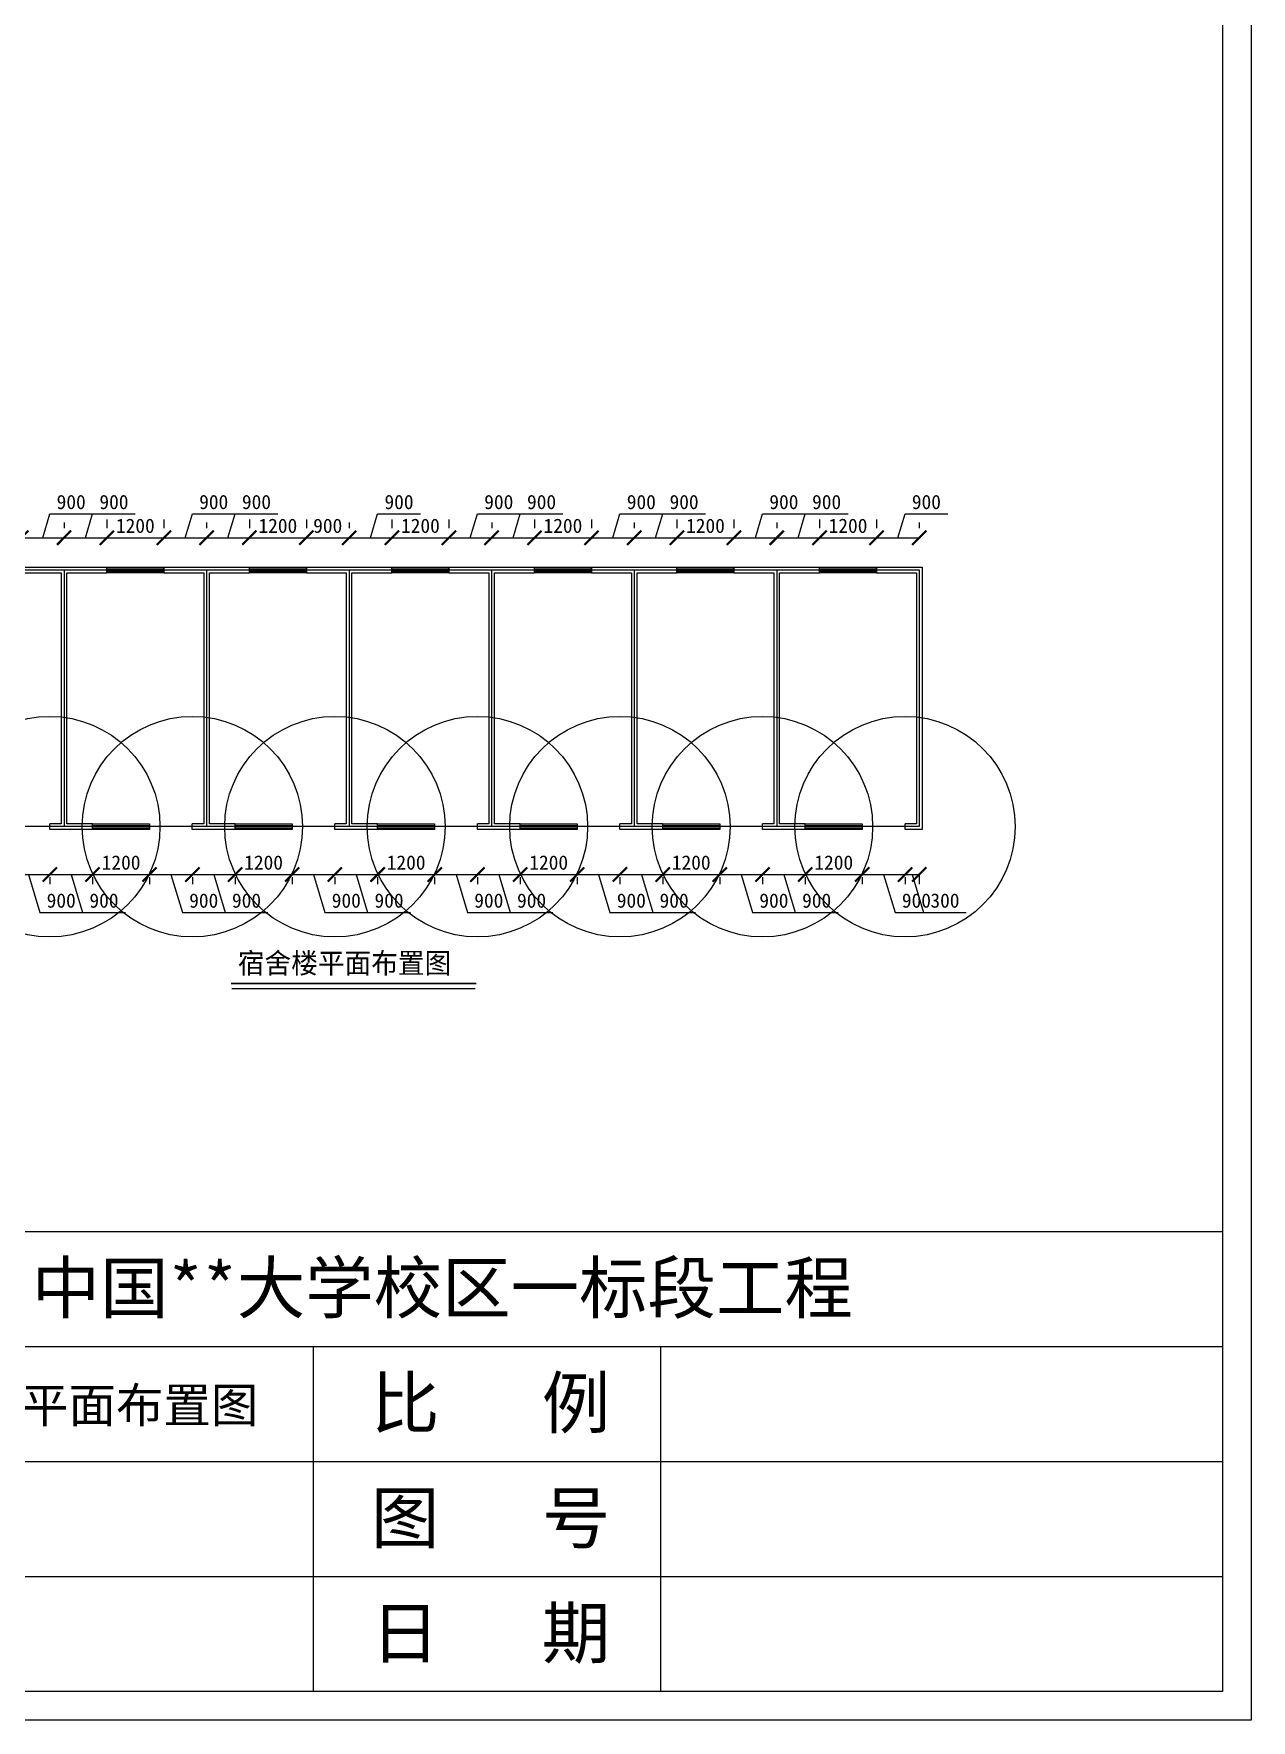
# Model space of a CAD drawing. Extents: x -583905 to 1065231, y 80891 to 497838.
# Drawn here: x -537680 to -512053, y 249977 to 285453 of the extents above; entities that cross this region are included whole.
import ezdxf

# ---------------------------------------------------------------- set-up
doc = ezdxf.new("R2010")
doc.units = 0
doc.layers.get('0').update_dxf_attribs({"linetype": 'CONTINUOUS'})
doc.layers.get('DEFPOINTS').update_dxf_attribs({"linetype": 'CONTINUOUS'})
for name, color, linetype in [('LUNKUO', 6, 'CONTINUOUS'), ('围墙', 7, 'CONTINUOUS'), ('墙线', 7, 'CONTINUOUS'), ('外框线', 7, 'CONTINUOUS'), ('标注', 7, 'CONTINUOUS'), ('标注临', 7, 'CONTINUOUS'), ('水', 3, 'CONTINUOUS')]:
    doc.layers.add(name, color=color, linetype=linetype)
doc.styles.add('文字', font='SimSun.ttf')
doc.dimstyles.new('ISO-25', dxfattribs={"dimtxt": 1000, "dimasz": 300, "dimexe": 200, "dimexo": 2000, "dimgap": 500, "dimtad": 1, "dimdec": 0, "dimtxsty": 'STANDARD', "dimblk": 'ARCHTICK', "dimcen": 2.5, "dimazin": 3, "dimtfac": 1, "dimtdec": 0, "dimtmove": 0, "dimatfit": 3})

# ---------------------------------------------------------------- blocks, each defined once
blk = doc.blocks.new('_ARCHTICK')
at = {"color": 0, "linetype": 'BYBLOCK', "const_width": 0.15}
blk.add_lwpolyline([(-0.5, -0.5), (0.5, 0.5)], dxfattribs=at)
blk = doc.blocks.new('*D64')
at = {"layer": 'DEFPOINTS', "color": 0}
for p in [(-525341, 268714), (-524441, 268714), (-524441, 267767)]:
    blk.add_point(p, dxfattribs=at)
at = {"layer": '标注临', "color": 0}
for p, q in [((-525341, 267767), (-524441, 267767)), ((-525341, 267714), (-525341, 267567)), ((-524891, 267767), (-524651, 266967)), ((-524441, 267714), (-524441, 267567)), ((-524651, 266967), (-523751, 266967))]:
    blk.add_line(p, q, dxfattribs=at)
at = {"layer": '标注临', "color": 0, "xscale": 300, "yscale": 300, "zscale": 300, "rotation": 180}
blk.add_blockref('_ARCHTICK', (-525341, 267767), dxfattribs=at)
at = {"layer": '标注临', "color": 0, "xscale": 300, "yscale": 300, "zscale": 300}
blk.add_blockref('_ARCHTICK', (-524441, 267767), dxfattribs=at)
at = {"layer": '标注临', "color": 0, "insert": (-524201, 267217), "char_height": 300, "attachment_point": 5}
blk.add_mtext('900', dxfattribs=at)
blk = doc.blocks.new('*D65')
at = {"layer": 'DEFPOINTS', "color": 0}
for p in [(-524141, 274851), (-525041, 274174), (-524141, 274234)]:
    blk.add_point(p, dxfattribs=at)
at = {"layer": '标注临', "color": 0}
for p, q in [((-524591, 274851), (-524441, 275351)), ((-524441, 275351), (-523541, 275351)), ((-525041, 275174), (-525041, 275051)), ((-524141, 275234), (-524141, 275051)), ((-525041, 274851), (-524141, 274851))]:
    blk.add_line(p, q, dxfattribs=at)
at = {"layer": '标注临', "color": 0, "xscale": 300, "yscale": 300, "zscale": 300, "rotation": 180}
blk.add_blockref('_ARCHTICK', (-525041, 274851), dxfattribs=at)
at = {"layer": '标注临', "color": 0, "xscale": 300, "yscale": 300, "zscale": 300}
blk.add_blockref('_ARCHTICK', (-524141, 274851), dxfattribs=at)
at = {"layer": '标注临', "color": 0, "insert": (-523991, 275601), "char_height": 300, "attachment_point": 5}
blk.add_mtext('900', dxfattribs=at)
blk = doc.blocks.new('*D66')
at = {"layer": 'DEFPOINTS', "color": 0}
for p in [(-528341, 268714), (-527441, 268714), (-527441, 267767)]:
    blk.add_point(p, dxfattribs=at)
at = {"layer": '标注临', "color": 0}
for p, q in [((-528341, 267767), (-527441, 267767)), ((-528341, 267714), (-528341, 267567)), ((-527891, 267767), (-527651, 266967)), ((-527441, 267714), (-527441, 267567)), ((-527651, 266967), (-526751, 266967))]:
    blk.add_line(p, q, dxfattribs=at)
at = {"layer": '标注临', "color": 0, "xscale": 300, "yscale": 300, "zscale": 300, "rotation": 180}
blk.add_blockref('_ARCHTICK', (-528341, 267767), dxfattribs=at)
at = {"layer": '标注临', "color": 0, "xscale": 300, "yscale": 300, "zscale": 300}
blk.add_blockref('_ARCHTICK', (-527441, 267767), dxfattribs=at)
at = {"layer": '标注临', "color": 0, "insert": (-527201, 267217), "char_height": 300, "attachment_point": 5}
blk.add_mtext('900', dxfattribs=at)
blk = doc.blocks.new('*D67')
at = {"layer": 'DEFPOINTS', "color": 0}
for p in [(-527441, 268714), (-526241, 268714), (-526241, 267767)]:
    blk.add_point(p, dxfattribs=at)
at = {"layer": '标注临', "color": 0}
for p, q in [((-527441, 267767), (-526241, 267767)), ((-527441, 267714), (-527441, 267567)), ((-526241, 267714), (-526241, 267567))]:
    blk.add_line(p, q, dxfattribs=at)
at = {"layer": '标注临', "color": 0, "xscale": 300, "yscale": 300, "zscale": 300, "rotation": 180}
blk.add_blockref('_ARCHTICK', (-527441, 267767), dxfattribs=at)
at = {"layer": '标注临', "color": 0, "xscale": 300, "yscale": 300, "zscale": 300}
blk.add_blockref('_ARCHTICK', (-526241, 267767), dxfattribs=at)
at = {"layer": '标注临', "color": 0, "insert": (-526841, 268017), "char_height": 300, "attachment_point": 5}
blk.add_mtext('1200', dxfattribs=at)
blk = doc.blocks.new('*D68')
at = {"layer": 'DEFPOINTS', "color": 0}
for p in [(-526241, 268714), (-525341, 268714), (-525341, 267767)]:
    blk.add_point(p, dxfattribs=at)
at = {"layer": '标注临', "color": 0}
for p, q in [((-526241, 267767), (-525341, 267767)), ((-526241, 267714), (-526241, 267567)), ((-525791, 267767), (-525551, 266967)), ((-525341, 267714), (-525341, 267567)), ((-525551, 266967), (-524651, 266967))]:
    blk.add_line(p, q, dxfattribs=at)
at = {"layer": '标注临', "color": 0, "xscale": 300, "yscale": 300, "zscale": 300, "rotation": 180}
blk.add_blockref('_ARCHTICK', (-526241, 267767), dxfattribs=at)
at = {"layer": '标注临', "color": 0, "xscale": 300, "yscale": 300, "zscale": 300}
blk.add_blockref('_ARCHTICK', (-525341, 267767), dxfattribs=at)
at = {"layer": '标注临', "color": 0, "insert": (-525101, 267217), "char_height": 300, "attachment_point": 5}
blk.add_mtext('900', dxfattribs=at)
blk = doc.blocks.new('*D69')
at = {"layer": 'DEFPOINTS', "color": 0}
for p in [(-534341, 268714), (-533441, 268714), (-533441, 267767)]:
    blk.add_point(p, dxfattribs=at)
at = {"layer": '标注临', "color": 0}
for p, q in [((-534341, 267767), (-533441, 267767)), ((-534341, 267714), (-534341, 267567)), ((-533891, 267767), (-533651, 266967)), ((-533441, 267714), (-533441, 267567)), ((-533651, 266967), (-532751, 266967))]:
    blk.add_line(p, q, dxfattribs=at)
at = {"layer": '标注临', "color": 0, "xscale": 300, "yscale": 300, "zscale": 300, "rotation": 180}
blk.add_blockref('_ARCHTICK', (-534341, 267767), dxfattribs=at)
at = {"layer": '标注临', "color": 0, "xscale": 300, "yscale": 300, "zscale": 300}
blk.add_blockref('_ARCHTICK', (-533441, 267767), dxfattribs=at)
at = {"layer": '标注临', "color": 0, "insert": (-533201, 267217), "char_height": 300, "attachment_point": 5}
blk.add_mtext('900', dxfattribs=at)
blk = doc.blocks.new('*D70')
at = {"layer": 'DEFPOINTS', "color": 0}
for p in [(-529241, 268714), (-528341, 268714), (-528341, 267767)]:
    blk.add_point(p, dxfattribs=at)
at = {"layer": '标注临', "color": 0}
for p, q in [((-529241, 267767), (-528341, 267767)), ((-529241, 267714), (-529241, 267567)), ((-528791, 267767), (-528551, 266967)), ((-528341, 267714), (-528341, 267567)), ((-528551, 266967), (-527651, 266967))]:
    blk.add_line(p, q, dxfattribs=at)
at = {"layer": '标注临', "color": 0, "xscale": 300, "yscale": 300, "zscale": 300, "rotation": 180}
blk.add_blockref('_ARCHTICK', (-529241, 267767), dxfattribs=at)
at = {"layer": '标注临', "color": 0, "xscale": 300, "yscale": 300, "zscale": 300}
blk.add_blockref('_ARCHTICK', (-528341, 267767), dxfattribs=at)
at = {"layer": '标注临', "color": 0, "insert": (-528101, 267217), "char_height": 300, "attachment_point": 5}
blk.add_mtext('900', dxfattribs=at)
blk = doc.blocks.new('*D71')
at = {"layer": 'DEFPOINTS', "color": 0}
for p in [(-533441, 268714), (-532241, 268714), (-532241, 267767)]:
    blk.add_point(p, dxfattribs=at)
at = {"layer": '标注临', "color": 0}
for p, q in [((-533441, 267767), (-532241, 267767)), ((-533441, 267714), (-533441, 267567)), ((-532241, 267714), (-532241, 267567))]:
    blk.add_line(p, q, dxfattribs=at)
at = {"layer": '标注临', "color": 0, "xscale": 300, "yscale": 300, "zscale": 300, "rotation": 180}
blk.add_blockref('_ARCHTICK', (-533441, 267767), dxfattribs=at)
at = {"layer": '标注临', "color": 0, "xscale": 300, "yscale": 300, "zscale": 300}
blk.add_blockref('_ARCHTICK', (-532241, 267767), dxfattribs=at)
at = {"layer": '标注临', "color": 0, "insert": (-532841, 268017), "char_height": 300, "attachment_point": 5}
blk.add_mtext('1200', dxfattribs=at)
blk = doc.blocks.new('*D72')
at = {"layer": 'DEFPOINTS', "color": 0}
for p in [(-532241, 268714), (-531341, 268714), (-531341, 267767)]:
    blk.add_point(p, dxfattribs=at)
at = {"layer": '标注临', "color": 0}
for p, q in [((-532241, 267767), (-531341, 267767)), ((-532241, 267714), (-532241, 267567)), ((-531791, 267767), (-531551, 266967)), ((-531341, 267714), (-531341, 267567)), ((-531551, 266967), (-530651, 266967))]:
    blk.add_line(p, q, dxfattribs=at)
at = {"layer": '标注临', "color": 0, "xscale": 300, "yscale": 300, "zscale": 300, "rotation": 180}
blk.add_blockref('_ARCHTICK', (-532241, 267767), dxfattribs=at)
at = {"layer": '标注临', "color": 0, "xscale": 300, "yscale": 300, "zscale": 300}
blk.add_blockref('_ARCHTICK', (-531341, 267767), dxfattribs=at)
at = {"layer": '标注临', "color": 0, "insert": (-531101, 267217), "char_height": 300, "attachment_point": 5}
blk.add_mtext('900', dxfattribs=at)
blk = doc.blocks.new('*D73')
at = {"layer": 'DEFPOINTS', "color": 0}
for p in [(-531341, 268714), (-530441, 268714), (-530441, 267767)]:
    blk.add_point(p, dxfattribs=at)
at = {"layer": '标注临', "color": 0}
for p, q in [((-531341, 267767), (-530441, 267767)), ((-531341, 267714), (-531341, 267567)), ((-530891, 267767), (-530651, 266967)), ((-530441, 267714), (-530441, 267567)), ((-530651, 266967), (-529751, 266967))]:
    blk.add_line(p, q, dxfattribs=at)
at = {"layer": '标注临', "color": 0, "xscale": 300, "yscale": 300, "zscale": 300, "rotation": 180}
blk.add_blockref('_ARCHTICK', (-531341, 267767), dxfattribs=at)
at = {"layer": '标注临', "color": 0, "xscale": 300, "yscale": 300, "zscale": 300}
blk.add_blockref('_ARCHTICK', (-530441, 267767), dxfattribs=at)
at = {"layer": '标注临', "color": 0, "insert": (-530201, 267217), "char_height": 300, "attachment_point": 5}
blk.add_mtext('900', dxfattribs=at)
blk = doc.blocks.new('*D74')
at = {"layer": 'DEFPOINTS', "color": 0}
for p in [(-530441, 268714), (-529241, 268714), (-529241, 267767)]:
    blk.add_point(p, dxfattribs=at)
at = {"layer": '标注临', "color": 0}
for p, q in [((-530441, 267767), (-529241, 267767)), ((-530441, 267714), (-530441, 267567)), ((-529241, 267714), (-529241, 267567))]:
    blk.add_line(p, q, dxfattribs=at)
at = {"layer": '标注临', "color": 0, "xscale": 300, "yscale": 300, "zscale": 300, "rotation": 180}
blk.add_blockref('_ARCHTICK', (-530441, 267767), dxfattribs=at)
at = {"layer": '标注临', "color": 0, "xscale": 300, "yscale": 300, "zscale": 300}
blk.add_blockref('_ARCHTICK', (-529241, 267767), dxfattribs=at)
at = {"layer": '标注临', "color": 0, "insert": (-529841, 268017), "char_height": 300, "attachment_point": 5}
blk.add_mtext('1200', dxfattribs=at)
blk = doc.blocks.new('*D93')
at = {"layer": 'DEFPOINTS', "color": 0}
for p in [(-535241, 268714), (-534341, 268714), (-534341, 267767)]:
    blk.add_point(p, dxfattribs=at)
at = {"layer": '标注临', "color": 0}
for p, q in [((-535241, 267767), (-534341, 267767)), ((-535241, 267714), (-535241, 267567)), ((-534791, 267767), (-534551, 266967)), ((-534341, 267714), (-534341, 267567)), ((-534551, 266967), (-533651, 266967))]:
    blk.add_line(p, q, dxfattribs=at)
at = {"layer": '标注临', "color": 0, "xscale": 300, "yscale": 300, "zscale": 300, "rotation": 180}
blk.add_blockref('_ARCHTICK', (-535241, 267767), dxfattribs=at)
at = {"layer": '标注临', "color": 0, "xscale": 300, "yscale": 300, "zscale": 300}
blk.add_blockref('_ARCHTICK', (-534341, 267767), dxfattribs=at)
at = {"layer": '标注临', "color": 0, "insert": (-534101, 267217), "char_height": 300, "attachment_point": 5}
blk.add_mtext('900', dxfattribs=at)
blk = doc.blocks.new('*D94')
at = {"layer": 'DEFPOINTS', "color": 0}
for p in [(-536441, 268714), (-535241, 268714), (-535241, 267767)]:
    blk.add_point(p, dxfattribs=at)
at = {"layer": '标注临', "color": 0}
for p, q in [((-536441, 267767), (-535241, 267767)), ((-536441, 267714), (-536441, 267567)), ((-535241, 267714), (-535241, 267567))]:
    blk.add_line(p, q, dxfattribs=at)
at = {"layer": '标注临', "color": 0, "xscale": 300, "yscale": 300, "zscale": 300, "rotation": 180}
blk.add_blockref('_ARCHTICK', (-536441, 267767), dxfattribs=at)
at = {"layer": '标注临', "color": 0, "xscale": 300, "yscale": 300, "zscale": 300}
blk.add_blockref('_ARCHTICK', (-535241, 267767), dxfattribs=at)
at = {"layer": '标注临', "color": 0, "insert": (-535841, 268017), "char_height": 300, "attachment_point": 5}
blk.add_mtext('1200', dxfattribs=at)
blk = doc.blocks.new('*D95')
at = {"layer": 'DEFPOINTS', "color": 0}
for p in [(-537341, 268714), (-536441, 268714), (-536441, 267767)]:
    blk.add_point(p, dxfattribs=at)
at = {"layer": '标注临', "color": 0}
for p, q in [((-537341, 267767), (-536441, 267767)), ((-537341, 267714), (-537341, 267567)), ((-536891, 267767), (-536651, 266967)), ((-536441, 267714), (-536441, 267567)), ((-536651, 266967), (-535751, 266967))]:
    blk.add_line(p, q, dxfattribs=at)
at = {"layer": '标注临', "color": 0, "xscale": 300, "yscale": 300, "zscale": 300, "rotation": 180}
blk.add_blockref('_ARCHTICK', (-537341, 267767), dxfattribs=at)
at = {"layer": '标注临', "color": 0, "xscale": 300, "yscale": 300, "zscale": 300}
blk.add_blockref('_ARCHTICK', (-536441, 267767), dxfattribs=at)
at = {"layer": '标注临', "color": 0, "insert": (-536201, 267217), "char_height": 300, "attachment_point": 5}
blk.add_mtext('900', dxfattribs=at)
blk = doc.blocks.new('*D96')
at = {"layer": 'DEFPOINTS', "color": 0}
for p in [(-538241, 268714), (-537341, 268714), (-537341, 267767)]:
    blk.add_point(p, dxfattribs=at)
at = {"layer": '标注临', "color": 0}
for p, q in [((-538241, 267767), (-537341, 267767)), ((-538241, 267714), (-538241, 267567)), ((-537791, 267767), (-537551, 266967)), ((-537341, 267714), (-537341, 267567)), ((-537551, 266967), (-536651, 266967))]:
    blk.add_line(p, q, dxfattribs=at)
at = {"layer": '标注临', "color": 0, "xscale": 300, "yscale": 300, "zscale": 300, "rotation": 180}
blk.add_blockref('_ARCHTICK', (-538241, 267767), dxfattribs=at)
at = {"layer": '标注临', "color": 0, "xscale": 300, "yscale": 300, "zscale": 300}
blk.add_blockref('_ARCHTICK', (-537341, 267767), dxfattribs=at)
at = {"layer": '标注临', "color": 0, "insert": (-537101, 267217), "char_height": 300, "attachment_point": 5}
blk.add_mtext('900', dxfattribs=at)
blk = doc.blocks.new('*D75')
at = {"layer": 'DEFPOINTS', "color": 0}
for p in [(-525941, 274851), (-527141, 274234), (-525941, 274234)]:
    blk.add_point(p, dxfattribs=at)
at = {"layer": '标注临', "color": 0}
for p, q in [((-527141, 275234), (-527141, 275051)), ((-525941, 275234), (-525941, 275051)), ((-527141, 274851), (-525941, 274851))]:
    blk.add_line(p, q, dxfattribs=at)
at = {"layer": '标注临', "color": 0, "xscale": 300, "yscale": 300, "zscale": 300, "rotation": 180}
blk.add_blockref('_ARCHTICK', (-527141, 274851), dxfattribs=at)
at = {"layer": '标注临', "color": 0, "xscale": 300, "yscale": 300, "zscale": 300}
blk.add_blockref('_ARCHTICK', (-525941, 274851), dxfattribs=at)
at = {"layer": '标注临', "color": 0, "insert": (-526541, 275101), "char_height": 300, "attachment_point": 5}
blk.add_mtext('1200', dxfattribs=at)
blk = doc.blocks.new('*D76')
at = {"layer": 'DEFPOINTS', "color": 0}
for p in [(-525041, 274851), (-525941, 274234), (-525041, 274174)]:
    blk.add_point(p, dxfattribs=at)
at = {"layer": '标注临', "color": 0}
for p, q in [((-525491, 274851), (-525341, 275351)), ((-525341, 275351), (-524441, 275351)), ((-525941, 275234), (-525941, 275051)), ((-525041, 275174), (-525041, 275051)), ((-525941, 274851), (-525041, 274851))]:
    blk.add_line(p, q, dxfattribs=at)
at = {"layer": '标注临', "color": 0, "xscale": 300, "yscale": 300, "zscale": 300, "rotation": 180}
blk.add_blockref('_ARCHTICK', (-525941, 274851), dxfattribs=at)
at = {"layer": '标注临', "color": 0, "xscale": 300, "yscale": 300, "zscale": 300}
blk.add_blockref('_ARCHTICK', (-525041, 274851), dxfattribs=at)
at = {"layer": '标注临', "color": 0, "insert": (-524891, 275601), "char_height": 300, "attachment_point": 5}
blk.add_mtext('900', dxfattribs=at)
blk = doc.blocks.new('*D77')
at = {"layer": 'DEFPOINTS', "color": 0}
for p in [(-533141, 274851), (-534041, 274174), (-533141, 274234)]:
    blk.add_point(p, dxfattribs=at)
at = {"layer": '标注临', "color": 0}
for p, q in [((-533591, 274851), (-533441, 275351)), ((-533441, 275351), (-532541, 275351)), ((-534041, 275174), (-534041, 275051)), ((-533141, 275234), (-533141, 275051)), ((-534041, 274851), (-533141, 274851))]:
    blk.add_line(p, q, dxfattribs=at)
at = {"layer": '标注临', "color": 0, "xscale": 300, "yscale": 300, "zscale": 300, "rotation": 180}
blk.add_blockref('_ARCHTICK', (-534041, 274851), dxfattribs=at)
at = {"layer": '标注临', "color": 0, "xscale": 300, "yscale": 300, "zscale": 300}
blk.add_blockref('_ARCHTICK', (-533141, 274851), dxfattribs=at)
at = {"layer": '标注临', "color": 0, "insert": (-532991, 275601), "char_height": 300, "attachment_point": 5}
blk.add_mtext('900', dxfattribs=at)
blk = doc.blocks.new('*D78')
at = {"layer": 'DEFPOINTS', "color": 0}
for p in [(-531941, 274851), (-533141, 274234), (-531941, 274234)]:
    blk.add_point(p, dxfattribs=at)
at = {"layer": '标注临', "color": 0}
for p, q in [((-533141, 275234), (-533141, 275051)), ((-531941, 275234), (-531941, 275051)), ((-533141, 274851), (-531941, 274851))]:
    blk.add_line(p, q, dxfattribs=at)
at = {"layer": '标注临', "color": 0, "xscale": 300, "yscale": 300, "zscale": 300, "rotation": 180}
blk.add_blockref('_ARCHTICK', (-533141, 274851), dxfattribs=at)
at = {"layer": '标注临', "color": 0, "xscale": 300, "yscale": 300, "zscale": 300}
blk.add_blockref('_ARCHTICK', (-531941, 274851), dxfattribs=at)
at = {"layer": '标注临', "color": 0, "insert": (-532541, 275101), "char_height": 300, "attachment_point": 5}
blk.add_mtext('1200', dxfattribs=at)
blk = doc.blocks.new('*D79')
at = {"layer": 'DEFPOINTS', "color": 0}
for p in [(-531041, 274851), (-531941, 274234), (-531041, 274174)]:
    blk.add_point(p, dxfattribs=at)
at = {"layer": '标注临', "color": 0}
for p, q in [((-531941, 275234), (-531941, 275051)), ((-531041, 275174), (-531041, 275051)), ((-531941, 274851), (-531041, 274851))]:
    blk.add_line(p, q, dxfattribs=at)
at = {"layer": '标注临', "color": 0, "xscale": 300, "yscale": 300, "zscale": 300, "rotation": 180}
blk.add_blockref('_ARCHTICK', (-531941, 274851), dxfattribs=at)
at = {"layer": '标注临', "color": 0, "xscale": 300, "yscale": 300, "zscale": 300}
blk.add_blockref('_ARCHTICK', (-531041, 274851), dxfattribs=at)
at = {"layer": '标注临', "color": 0, "insert": (-531491, 275101), "char_height": 300, "attachment_point": 5}
blk.add_mtext('900', dxfattribs=at)
blk = doc.blocks.new('*D80')
at = {"layer": 'DEFPOINTS', "color": 0}
for p in [(-530141, 274851), (-531041, 274174), (-530141, 274234)]:
    blk.add_point(p, dxfattribs=at)
at = {"layer": '标注临', "color": 0}
for p, q in [((-530591, 274851), (-530441, 275351)), ((-530441, 275351), (-529541, 275351)), ((-531041, 275174), (-531041, 275051)), ((-530141, 275234), (-530141, 275051)), ((-531041, 274851), (-530141, 274851))]:
    blk.add_line(p, q, dxfattribs=at)
at = {"layer": '标注临', "color": 0, "xscale": 300, "yscale": 300, "zscale": 300, "rotation": 180}
blk.add_blockref('_ARCHTICK', (-531041, 274851), dxfattribs=at)
at = {"layer": '标注临', "color": 0, "xscale": 300, "yscale": 300, "zscale": 300}
blk.add_blockref('_ARCHTICK', (-530141, 274851), dxfattribs=at)
at = {"layer": '标注临', "color": 0, "insert": (-529991, 275601), "char_height": 300, "attachment_point": 5}
blk.add_mtext('900', dxfattribs=at)
blk = doc.blocks.new('*D81')
at = {"layer": 'DEFPOINTS', "color": 0}
for p in [(-528941, 274851), (-530141, 274234), (-528941, 274234)]:
    blk.add_point(p, dxfattribs=at)
at = {"layer": '标注临', "color": 0}
for p, q in [((-530141, 275234), (-530141, 275051)), ((-528941, 275234), (-528941, 275051)), ((-530141, 274851), (-528941, 274851))]:
    blk.add_line(p, q, dxfattribs=at)
at = {"layer": '标注临', "color": 0, "xscale": 300, "yscale": 300, "zscale": 300, "rotation": 180}
blk.add_blockref('_ARCHTICK', (-530141, 274851), dxfattribs=at)
at = {"layer": '标注临', "color": 0, "xscale": 300, "yscale": 300, "zscale": 300}
blk.add_blockref('_ARCHTICK', (-528941, 274851), dxfattribs=at)
at = {"layer": '标注临', "color": 0, "insert": (-529541, 275101), "char_height": 300, "attachment_point": 5}
blk.add_mtext('1200', dxfattribs=at)
blk = doc.blocks.new('*D82')
at = {"layer": 'DEFPOINTS', "color": 0}
for p in [(-528041, 274851), (-528941, 274234), (-528041, 274174)]:
    blk.add_point(p, dxfattribs=at)
at = {"layer": '标注临', "color": 0}
for p, q in [((-528491, 274851), (-528341, 275351)), ((-528341, 275351), (-527441, 275351)), ((-528941, 275234), (-528941, 275051)), ((-528041, 275174), (-528041, 275051)), ((-528941, 274851), (-528041, 274851))]:
    blk.add_line(p, q, dxfattribs=at)
at = {"layer": '标注临', "color": 0, "xscale": 300, "yscale": 300, "zscale": 300, "rotation": 180}
blk.add_blockref('_ARCHTICK', (-528941, 274851), dxfattribs=at)
at = {"layer": '标注临', "color": 0, "xscale": 300, "yscale": 300, "zscale": 300}
blk.add_blockref('_ARCHTICK', (-528041, 274851), dxfattribs=at)
at = {"layer": '标注临', "color": 0, "insert": (-527891, 275601), "char_height": 300, "attachment_point": 5}
blk.add_mtext('900', dxfattribs=at)
blk = doc.blocks.new('*D83')
at = {"layer": 'DEFPOINTS', "color": 0}
for p in [(-527141, 274851), (-528041, 274174), (-527141, 274234)]:
    blk.add_point(p, dxfattribs=at)
at = {"layer": '标注临', "color": 0}
for p, q in [((-527591, 274851), (-527441, 275351)), ((-527441, 275351), (-526541, 275351)), ((-528041, 275174), (-528041, 275051)), ((-527141, 275234), (-527141, 275051)), ((-528041, 274851), (-527141, 274851))]:
    blk.add_line(p, q, dxfattribs=at)
at = {"layer": '标注临', "color": 0, "xscale": 300, "yscale": 300, "zscale": 300, "rotation": 180}
blk.add_blockref('_ARCHTICK', (-528041, 274851), dxfattribs=at)
at = {"layer": '标注临', "color": 0, "xscale": 300, "yscale": 300, "zscale": 300}
blk.add_blockref('_ARCHTICK', (-527141, 274851), dxfattribs=at)
at = {"layer": '标注临', "color": 0, "insert": (-526991, 275601), "char_height": 300, "attachment_point": 5}
blk.add_mtext('900', dxfattribs=at)
blk = doc.blocks.new('*D98')
at = {"layer": 'DEFPOINTS', "color": 0}
for p in [(-534041, 274851), (-534941, 274234), (-534041, 274174)]:
    blk.add_point(p, dxfattribs=at)
at = {"layer": '标注临', "color": 0}
for p, q in [((-534491, 274851), (-534341, 275351)), ((-534341, 275351), (-533441, 275351)), ((-534941, 275234), (-534941, 275051)), ((-534041, 275174), (-534041, 275051)), ((-534941, 274851), (-534041, 274851))]:
    blk.add_line(p, q, dxfattribs=at)
at = {"layer": '标注临', "color": 0, "xscale": 300, "yscale": 300, "zscale": 300, "rotation": 180}
blk.add_blockref('_ARCHTICK', (-534941, 274851), dxfattribs=at)
at = {"layer": '标注临', "color": 0, "xscale": 300, "yscale": 300, "zscale": 300}
blk.add_blockref('_ARCHTICK', (-534041, 274851), dxfattribs=at)
at = {"layer": '标注临', "color": 0, "insert": (-533891, 275601), "char_height": 300, "attachment_point": 5}
blk.add_mtext('900', dxfattribs=at)
blk = doc.blocks.new('*D99')
at = {"layer": 'DEFPOINTS', "color": 0}
for p in [(-534941, 274851), (-536141, 274234), (-534941, 274234)]:
    blk.add_point(p, dxfattribs=at)
at = {"layer": '标注临', "color": 0}
for p, q in [((-536141, 275234), (-536141, 275051)), ((-534941, 275234), (-534941, 275051)), ((-536141, 274851), (-534941, 274851))]:
    blk.add_line(p, q, dxfattribs=at)
at = {"layer": '标注临', "color": 0, "xscale": 300, "yscale": 300, "zscale": 300, "rotation": 180}
blk.add_blockref('_ARCHTICK', (-536141, 274851), dxfattribs=at)
at = {"layer": '标注临', "color": 0, "xscale": 300, "yscale": 300, "zscale": 300}
blk.add_blockref('_ARCHTICK', (-534941, 274851), dxfattribs=at)
at = {"layer": '标注临', "color": 0, "insert": (-535541, 275101), "char_height": 300, "attachment_point": 5}
blk.add_mtext('1200', dxfattribs=at)
blk = doc.blocks.new('*D100')
at = {"layer": 'DEFPOINTS', "color": 0}
for p in [(-536141, 274851), (-537041, 274174), (-536141, 274234)]:
    blk.add_point(p, dxfattribs=at)
at = {"layer": '标注临', "color": 0}
for p, q in [((-536591, 274851), (-536441, 275351)), ((-536441, 275351), (-535541, 275351)), ((-537041, 275174), (-537041, 275051)), ((-536141, 275234), (-536141, 275051)), ((-537041, 274851), (-536141, 274851))]:
    blk.add_line(p, q, dxfattribs=at)
at = {"layer": '标注临', "color": 0, "xscale": 300, "yscale": 300, "zscale": 300, "rotation": 180}
blk.add_blockref('_ARCHTICK', (-537041, 274851), dxfattribs=at)
at = {"layer": '标注临', "color": 0, "xscale": 300, "yscale": 300, "zscale": 300}
blk.add_blockref('_ARCHTICK', (-536141, 274851), dxfattribs=at)
at = {"layer": '标注临', "color": 0, "insert": (-535991, 275601), "char_height": 300, "attachment_point": 5}
blk.add_mtext('900', dxfattribs=at)
blk = doc.blocks.new('*D101')
at = {"layer": 'DEFPOINTS', "color": 0}
for p in [(-537041, 274851), (-537941, 274234), (-537041, 274174)]:
    blk.add_point(p, dxfattribs=at)
at = {"layer": '标注临', "color": 0}
for p, q in [((-537491, 274851), (-537341, 275351)), ((-537341, 275351), (-536441, 275351)), ((-537941, 275234), (-537941, 275051)), ((-537041, 275174), (-537041, 275051)), ((-537941, 274851), (-537041, 274851))]:
    blk.add_line(p, q, dxfattribs=at)
at = {"layer": '标注临', "color": 0, "xscale": 300, "yscale": 300, "zscale": 300, "rotation": 180}
blk.add_blockref('_ARCHTICK', (-537941, 274851), dxfattribs=at)
at = {"layer": '标注临', "color": 0, "xscale": 300, "yscale": 300, "zscale": 300}
blk.add_blockref('_ARCHTICK', (-537041, 274851), dxfattribs=at)
at = {"layer": '标注临', "color": 0, "insert": (-536891, 275601), "char_height": 300, "attachment_point": 5}
blk.add_mtext('900', dxfattribs=at)
blk = doc.blocks.new('1')
at = {"layer": '围墙'}
blk.add_circle((0, 0), 2319, dxfattribs=at)
blk = doc.blocks.new('4')
at = {"layer": '水'}
for p, q in [((0, 25), (1200, 25)), ((0, -25), (1200, -25))]:
    blk.add_line(p, q, dxfattribs=at)
blk.add_lwpolyline([(0, 60), (1200, 60), (1200, -60), (0, -60)], close=True, dxfattribs=at)
blk = doc.blocks.new('*D84')
at = {"layer": 'DEFPOINTS', "color": 0}
for p in [(-519341, 268714), (-519041, 268774), (-519041, 267767)]:
    blk.add_point(p, dxfattribs=at)
at = {"layer": '标注临', "color": 0}
for p, q in [((-519341, 267767), (-519041, 267767)), ((-519341, 267714), (-519341, 267567)), ((-519191, 267767), (-518951, 266967)), ((-519041, 267774), (-519041, 267567)), ((-518951, 266967), (-518051, 266967))]:
    blk.add_line(p, q, dxfattribs=at)
at = {"layer": '标注临', "color": 0, "xscale": 300, "yscale": 300, "zscale": 300, "rotation": 180}
blk.add_blockref('_ARCHTICK', (-519341, 267767), dxfattribs=at)
at = {"layer": '标注临', "color": 0, "xscale": 300, "yscale": 300, "zscale": 300}
blk.add_blockref('_ARCHTICK', (-519041, 267767), dxfattribs=at)
at = {"layer": '标注临', "color": 0, "insert": (-518501, 267217), "char_height": 300, "attachment_point": 5}
blk.add_mtext('300', dxfattribs=at)
blk = doc.blocks.new('*D54')
at = {"layer": 'DEFPOINTS', "color": 0}
for p in [(-521441, 268714), (-520241, 268714), (-520241, 267767)]:
    blk.add_point(p, dxfattribs=at)
at = {"layer": '标注临', "color": 0}
for p, q in [((-521441, 267767), (-520241, 267767)), ((-521441, 267714), (-521441, 267567)), ((-520241, 267714), (-520241, 267567))]:
    blk.add_line(p, q, dxfattribs=at)
at = {"layer": '标注临', "color": 0, "xscale": 300, "yscale": 300, "zscale": 300, "rotation": 180}
blk.add_blockref('_ARCHTICK', (-521441, 267767), dxfattribs=at)
at = {"layer": '标注临', "color": 0, "xscale": 300, "yscale": 300, "zscale": 300}
blk.add_blockref('_ARCHTICK', (-520241, 267767), dxfattribs=at)
at = {"layer": '标注临', "color": 0, "insert": (-520841, 268017), "char_height": 300, "attachment_point": 5}
blk.add_mtext('1200', dxfattribs=at)
blk = doc.blocks.new('*D55')
at = {"layer": 'DEFPOINTS', "color": 0}
for p in [(-522341, 268714), (-521441, 268714), (-521441, 267767)]:
    blk.add_point(p, dxfattribs=at)
at = {"layer": '标注临', "color": 0}
for p, q in [((-522341, 267767), (-521441, 267767)), ((-522341, 267714), (-522341, 267567)), ((-521891, 267767), (-521651, 266967)), ((-521441, 267714), (-521441, 267567)), ((-521651, 266967), (-520751, 266967))]:
    blk.add_line(p, q, dxfattribs=at)
at = {"layer": '标注临', "color": 0, "xscale": 300, "yscale": 300, "zscale": 300, "rotation": 180}
blk.add_blockref('_ARCHTICK', (-522341, 267767), dxfattribs=at)
at = {"layer": '标注临', "color": 0, "xscale": 300, "yscale": 300, "zscale": 300}
blk.add_blockref('_ARCHTICK', (-521441, 267767), dxfattribs=at)
at = {"layer": '标注临', "color": 0, "insert": (-521201, 267217), "char_height": 300, "attachment_point": 5}
blk.add_mtext('900', dxfattribs=at)
blk = doc.blocks.new('*D56')
at = {"layer": 'DEFPOINTS', "color": 0}
for p in [(-520241, 268714), (-519341, 268714), (-519341, 267767)]:
    blk.add_point(p, dxfattribs=at)
at = {"layer": '标注临', "color": 0}
for p, q in [((-520241, 267767), (-519341, 267767)), ((-520241, 267714), (-520241, 267567)), ((-519791, 267767), (-519551, 266967)), ((-519341, 267714), (-519341, 267567)), ((-519551, 266967), (-518651, 266967))]:
    blk.add_line(p, q, dxfattribs=at)
at = {"layer": '标注临', "color": 0, "xscale": 300, "yscale": 300, "zscale": 300, "rotation": 180}
blk.add_blockref('_ARCHTICK', (-520241, 267767), dxfattribs=at)
at = {"layer": '标注临', "color": 0, "xscale": 300, "yscale": 300, "zscale": 300}
blk.add_blockref('_ARCHTICK', (-519341, 267767), dxfattribs=at)
at = {"layer": '标注临', "color": 0, "insert": (-519101, 267217), "char_height": 300, "attachment_point": 5}
blk.add_mtext('900', dxfattribs=at)
blk = doc.blocks.new('*D57')
at = {"layer": 'DEFPOINTS', "color": 0}
for p in [(-523241, 268714), (-522341, 268714), (-522341, 267767)]:
    blk.add_point(p, dxfattribs=at)
at = {"layer": '标注临', "color": 0}
for p, q in [((-523241, 267767), (-522341, 267767)), ((-523241, 267714), (-523241, 267567)), ((-522791, 267767), (-522551, 266967)), ((-522341, 267714), (-522341, 267567)), ((-522551, 266967), (-521651, 266967))]:
    blk.add_line(p, q, dxfattribs=at)
at = {"layer": '标注临', "color": 0, "xscale": 300, "yscale": 300, "zscale": 300, "rotation": 180}
blk.add_blockref('_ARCHTICK', (-523241, 267767), dxfattribs=at)
at = {"layer": '标注临', "color": 0, "xscale": 300, "yscale": 300, "zscale": 300}
blk.add_blockref('_ARCHTICK', (-522341, 267767), dxfattribs=at)
at = {"layer": '标注临', "color": 0, "insert": (-522101, 267217), "char_height": 300, "attachment_point": 5}
blk.add_mtext('900', dxfattribs=at)
blk = doc.blocks.new('*D58')
at = {"layer": 'DEFPOINTS', "color": 0}
for p in [(-524441, 268714), (-523241, 268714), (-523241, 267767)]:
    blk.add_point(p, dxfattribs=at)
at = {"layer": '标注临', "color": 0}
for p, q in [((-524441, 267767), (-523241, 267767)), ((-524441, 267714), (-524441, 267567)), ((-523241, 267714), (-523241, 267567))]:
    blk.add_line(p, q, dxfattribs=at)
at = {"layer": '标注临', "color": 0, "xscale": 300, "yscale": 300, "zscale": 300, "rotation": 180}
blk.add_blockref('_ARCHTICK', (-524441, 267767), dxfattribs=at)
at = {"layer": '标注临', "color": 0, "xscale": 300, "yscale": 300, "zscale": 300}
blk.add_blockref('_ARCHTICK', (-523241, 267767), dxfattribs=at)
at = {"layer": '标注临', "color": 0, "insert": (-523841, 268017), "char_height": 300, "attachment_point": 5}
blk.add_mtext('1200', dxfattribs=at)
blk = doc.blocks.new('*D59')
at = {"layer": 'DEFPOINTS', "color": 0}
for p in [(-521141, 274851), (-522041, 274174), (-521141, 274234)]:
    blk.add_point(p, dxfattribs=at)
at = {"layer": '标注临', "color": 0}
for p, q in [((-521591, 274851), (-521441, 275351)), ((-521441, 275351), (-520541, 275351)), ((-522041, 275174), (-522041, 275051)), ((-521141, 275234), (-521141, 275051)), ((-522041, 274851), (-521141, 274851))]:
    blk.add_line(p, q, dxfattribs=at)
at = {"layer": '标注临', "color": 0, "xscale": 300, "yscale": 300, "zscale": 300, "rotation": 180}
blk.add_blockref('_ARCHTICK', (-522041, 274851), dxfattribs=at)
at = {"layer": '标注临', "color": 0, "xscale": 300, "yscale": 300, "zscale": 300}
blk.add_blockref('_ARCHTICK', (-521141, 274851), dxfattribs=at)
at = {"layer": '标注临', "color": 0, "insert": (-520991, 275601), "char_height": 300, "attachment_point": 5}
blk.add_mtext('900', dxfattribs=at)
blk = doc.blocks.new('*D60')
at = {"layer": 'DEFPOINTS', "color": 0}
for p in [(-522041, 274851), (-522941, 274234), (-522041, 274174)]:
    blk.add_point(p, dxfattribs=at)
at = {"layer": '标注临', "color": 0}
for p, q in [((-522491, 274851), (-522341, 275351)), ((-522341, 275351), (-521441, 275351)), ((-522941, 275234), (-522941, 275051)), ((-522041, 275174), (-522041, 275051)), ((-522941, 274851), (-522041, 274851))]:
    blk.add_line(p, q, dxfattribs=at)
at = {"layer": '标注临', "color": 0, "xscale": 300, "yscale": 300, "zscale": 300, "rotation": 180}
blk.add_blockref('_ARCHTICK', (-522941, 274851), dxfattribs=at)
at = {"layer": '标注临', "color": 0, "xscale": 300, "yscale": 300, "zscale": 300}
blk.add_blockref('_ARCHTICK', (-522041, 274851), dxfattribs=at)
at = {"layer": '标注临', "color": 0, "insert": (-521891, 275601), "char_height": 300, "attachment_point": 5}
blk.add_mtext('900', dxfattribs=at)
blk = doc.blocks.new('*D61')
at = {"layer": 'DEFPOINTS', "color": 0}
for p in [(-522941, 274851), (-524141, 274234), (-522941, 274234)]:
    blk.add_point(p, dxfattribs=at)
at = {"layer": '标注临', "color": 0}
for p, q in [((-524141, 275234), (-524141, 275051)), ((-522941, 275234), (-522941, 275051)), ((-524141, 274851), (-522941, 274851))]:
    blk.add_line(p, q, dxfattribs=at)
at = {"layer": '标注临', "color": 0, "xscale": 300, "yscale": 300, "zscale": 300, "rotation": 180}
blk.add_blockref('_ARCHTICK', (-524141, 274851), dxfattribs=at)
at = {"layer": '标注临', "color": 0, "xscale": 300, "yscale": 300, "zscale": 300}
blk.add_blockref('_ARCHTICK', (-522941, 274851), dxfattribs=at)
at = {"layer": '标注临', "color": 0, "insert": (-523541, 275101), "char_height": 300, "attachment_point": 5}
blk.add_mtext('1200', dxfattribs=at)
blk = doc.blocks.new('*D62')
at = {"layer": 'DEFPOINTS', "color": 0}
for p in [(-519041, 274851), (-519941, 274234), (-519041, 274174)]:
    blk.add_point(p, dxfattribs=at)
at = {"layer": '标注临', "color": 0}
for p, q in [((-519491, 274851), (-519341, 275351)), ((-519341, 275351), (-518441, 275351)), ((-519941, 275234), (-519941, 275051)), ((-519041, 275174), (-519041, 275051)), ((-519941, 274851), (-519041, 274851))]:
    blk.add_line(p, q, dxfattribs=at)
at = {"layer": '标注临', "color": 0, "xscale": 300, "yscale": 300, "zscale": 300, "rotation": 180}
blk.add_blockref('_ARCHTICK', (-519941, 274851), dxfattribs=at)
at = {"layer": '标注临', "color": 0, "xscale": 300, "yscale": 300, "zscale": 300}
blk.add_blockref('_ARCHTICK', (-519041, 274851), dxfattribs=at)
at = {"layer": '标注临', "color": 0, "insert": (-518891, 275601), "char_height": 300, "attachment_point": 5}
blk.add_mtext('900', dxfattribs=at)
blk = doc.blocks.new('*D63')
at = {"layer": 'DEFPOINTS', "color": 0}
for p in [(-519941, 274851), (-521141, 274234), (-519941, 274234)]:
    blk.add_point(p, dxfattribs=at)
at = {"layer": '标注临', "color": 0}
for p, q in [((-521141, 275234), (-521141, 275051)), ((-519941, 275234), (-519941, 275051)), ((-521141, 274851), (-519941, 274851))]:
    blk.add_line(p, q, dxfattribs=at)
at = {"layer": '标注临', "color": 0, "xscale": 300, "yscale": 300, "zscale": 300, "rotation": 180}
blk.add_blockref('_ARCHTICK', (-521141, 274851), dxfattribs=at)
at = {"layer": '标注临', "color": 0, "xscale": 300, "yscale": 300, "zscale": 300}
blk.add_blockref('_ARCHTICK', (-519941, 274851), dxfattribs=at)
at = {"layer": '标注临', "color": 0, "insert": (-520541, 275101), "char_height": 300, "attachment_point": 5}
blk.add_mtext('1200', dxfattribs=at)

msp = doc.modelspace()

# ---------------------------------------------------------------- linework, layer by layer
for p, q in [((-550937.6, 260258.4), (-512658.1, 260258.4)), ((-550937.6, 257839.2), (-512658.1, 257839.2)), ((-550937.6, 253000.6), (-512658.1, 253000.6))]:
    msp.add_line(p, q)
for points in [[(-512053.3, 351585.4), (-512053.3, 249976.6), (-583905.2, 249976.6), (-583905.2, 351585.4)], [(-512658.1, 350980.6), (-512658.1, 250581.4), (-583300.4, 250581.4), (-583300.4, 350980.6)]]:
    msp.add_lwpolyline(points, close=True)
at = {"layer": 'LUNKUO'}
for p, q in [((-540041.4, 274173.8), (-537041.4, 274173.8)), ((-537041.4, 274173.8), (-534041.4, 274173.8)), ((-537041.4, 274173.8), (-537041.4, 268773.8)), ((-534041.4, 274173.8), (-531041.4, 274173.8)), ((-534041.4, 274173.8), (-534041.4, 268773.8)), ((-531041.4, 274173.8), (-531041.4, 268773.8)), ((-531041.4, 274173.8), (-528041.4, 274173.8)), ((-528041.4, 274173.8), (-525041.4, 274173.8)), ((-528041.4, 274173.8), (-528041.4, 268773.8)), ((-525041.4, 274173.8), (-522041.4, 274173.8)), ((-525041.4, 274173.8), (-525041.4, 268773.8)), ((-522041.4, 274173.8), (-522041.4, 268773.8)), ((-522041.4, 274173.8), (-519041.4, 274173.8)), ((-519041.4, 274173.8), (-519041.4, 268773.8)), ((-537041.4, 268773.8), (-540041.4, 268773.8)), ((-534041.4, 268773.8), (-537041.4, 268773.8)), ((-531041.4, 268773.8), (-534041.4, 268773.8)), ((-528041.4, 268773.8), (-531041.4, 268773.8)), ((-525041.4, 268773.8), (-528041.4, 268773.8)), ((-522041.4, 268773.8), (-525041.4, 268773.8)), ((-519041.4, 268773.8), (-522041.4, 268773.8))]:
    msp.add_line(p, q, dxfattribs=at)
at = {"layer": '墙线'}
msp.add_line((-533512.7, 265368.8), (-528391.4, 265368.8), dxfattribs=at)
msp.add_lwpolyline([(-533525, 265474.5, 40, 40, 0), (-528365.9, 265474.5, 50, 50, 0)], format="xyseb", dxfattribs=at)
at = {"layer": '外框线'}
for p, q in [((-537941.4, 274233.8), (-536981.4, 274233.8)), ((-537941.4, 274113.8), (-537101.4, 274113.8)), ((-537101.4, 274233.8), (-536141.4, 274233.8)), ((-537101.4, 274113.8), (-537101.4, 268833.8)), ((-536981.4, 274113.8), (-536141.4, 274113.8)), ((-536981.4, 268833.8), (-536981.4, 274113.8)), ((-536141.4, 274113.8), (-536141.4, 274233.8)), ((-534941.4, 274113.8), (-534941.4, 274233.8)), ((-534941.4, 274233.8), (-533981.4, 274233.8)), ((-534941.4, 274113.8), (-534101.4, 274113.8)), ((-534101.4, 274233.8), (-533141.4, 274233.8)), ((-534101.4, 274113.8), (-534101.4, 268833.8)), ((-533981.4, 274113.8), (-533141.4, 274113.8)), ((-533981.4, 268833.8), (-533981.4, 274113.8)), ((-533141.4, 274113.8), (-533141.4, 274233.8)), ((-531941.4, 274113.8), (-531941.4, 274233.8)), ((-531941.4, 274233.8), (-530981.4, 274233.8)), ((-531941.4, 274113.8), (-531101.4, 274113.8)), ((-531101.4, 274233.8), (-530141.4, 274233.8)), ((-531101.4, 274113.8), (-531101.4, 268833.8)), ((-530981.4, 274113.8), (-530141.4, 274113.8)), ((-530141.4, 274113.8), (-530141.4, 274233.8)), ((-528941.4, 274113.8), (-528941.4, 274233.8)), ((-528941.4, 274233.8), (-527981.4, 274233.8)), ((-528941.4, 274113.8), (-528101.4, 274113.8)), ((-528101.4, 274233.8), (-527141.4, 274233.8)), ((-528101.4, 274113.8), (-528101.4, 268833.8)), ((-527981.4, 268833.8), (-527981.4, 274113.8)), ((-527981.4, 274113.8), (-527141.4, 274113.8)), ((-527141.4, 274113.8), (-527141.4, 274233.8)), ((-525941.4, 274233.8), (-524981.4, 274233.8)), ((-525941.4, 274113.8), (-525941.4, 274233.8)), ((-525941.4, 274113.8), (-525101.4, 274113.8)), ((-525101.4, 274233.8), (-524141.4, 274233.8)), ((-525101.4, 274113.8), (-525101.4, 268833.8)), ((-525101.4, 274113.8), (-525101.4, 268833.8)), ((-524981.4, 274113.8), (-524141.4, 274113.8)), ((-524981.4, 268833.8), (-524981.4, 274113.8)), ((-524141.4, 274113.8), (-524141.4, 274233.8)), ((-522941.4, 274233.8), (-521981.4, 274233.8)), ((-522941.4, 274113.8), (-522941.4, 274233.8)), ((-522941.4, 274113.8), (-522101.4, 274113.8)), ((-522101.4, 274233.8), (-521141.4, 274233.8)), ((-522101.4, 274113.8), (-522101.4, 268833.8)), ((-521981.4, 274113.8), (-521141.4, 274113.8)), ((-521981.4, 268833.8), (-521981.4, 274113.8)), ((-521141.4, 274113.8), (-521141.4, 274233.8)), ((-519941.4, 274113.8), (-519941.4, 274233.8)), ((-519941.4, 274233.8), (-518981.4, 274233.8)), ((-519941.4, 274113.8), (-519101.4, 274113.8)), ((-519101.4, 274113.8), (-519101.4, 268833.8)), ((-518981.4, 274233.8), (-518981.4, 268713.8)), ((-537101.4, 268833.8), (-537341.4, 268833.8)), ((-537341.4, 268713.8), (-537341.4, 268833.8)), ((-536981.4, 268713.8), (-537341.4, 268713.8)), ((-536441.4, 268713.8), (-537101.4, 268713.8)), ((-536441.4, 268833.8), (-536981.4, 268833.8)), ((-536441.4, 268713.8), (-536441.4, 268833.8)), ((-534101.4, 268833.8), (-534341.4, 268833.8)), ((-534341.4, 268713.8), (-534341.4, 268833.8)), ((-533981.4, 268713.8), (-534341.4, 268713.8)), ((-533441.4, 268713.8), (-534101.4, 268713.8)), ((-533441.4, 268833.8), (-533981.4, 268833.8)), ((-533441.4, 268713.8), (-533441.4, 268833.8)), ((-531101.4, 268833.8), (-531341.4, 268833.8)), ((-531341.4, 268713.8), (-531341.4, 268833.8)), ((-530981.4, 268713.8), (-531341.4, 268713.8)), ((-530441.4, 268713.8), (-531101.4, 268713.8)), ((-530441.4, 268833.8), (-530981.4, 268833.8)), ((-530441.4, 268713.8), (-530441.4, 268833.8)), ((-528341.4, 268713.8), (-528341.4, 268833.8)), ((-528101.4, 268833.8), (-528341.4, 268833.8)), ((-527981.4, 268713.8), (-528341.4, 268713.8)), ((-527441.4, 268713.8), (-528101.4, 268713.8)), ((-527441.4, 268833.8), (-527981.4, 268833.8)), ((-527441.4, 268713.8), (-527441.4, 268833.8)), ((-525341.4, 268713.8), (-525341.4, 268833.8)), ((-525101.4, 268833.8), (-525341.4, 268833.8)), ((-524981.4, 268713.8), (-525341.4, 268713.8)), ((-524441.4, 268713.8), (-525101.4, 268713.8)), ((-524441.4, 268833.8), (-524981.4, 268833.8)), ((-524441.4, 268713.8), (-524441.4, 268833.8)), ((-522101.4, 268833.8), (-522341.4, 268833.8)), ((-522341.4, 268713.8), (-522341.4, 268833.8)), ((-521981.4, 268713.8), (-522341.4, 268713.8)), ((-521441.4, 268713.8), (-522101.4, 268713.8)), ((-521441.4, 268833.8), (-521981.4, 268833.8)), ((-521441.4, 268713.8), (-521441.4, 268833.8)), ((-519101.4, 268833.8), (-519341.4, 268833.8)), ((-519341.4, 268713.8), (-519341.4, 268833.8)), ((-518981.4, 268713.8), (-519341.4, 268713.8))]:
    msp.add_line(p, q, dxfattribs=at)
at = {"layer": '标注', "ltscale": 500}
for p, q in [((-531797.8, 257839.2), (-531797.8, 250581.4)), ((-524486.4, 257839.2), (-524486.4, 250581.4)), ((-550937.6, 255419.9), (-512658.1, 255419.9))]:
    msp.add_line(p, q, dxfattribs=at)
at = {"layer": '标注临'}
msp.add_line((-530981.4, 268833.8), (-530981.4, 274113.8), dxfattribs=at)

# ---------------------------------------------------------------- block references
at = {"layer": '外框线'}
for name, p in [('4', (-536141.4, 274173.8)), ('4', (-533141.4, 274173.8)), ('4', (-530141.4, 274173.8)), ('4', (-527141.4, 274173.8)), ('4', (-524141.4, 274173.8)), ('4', (-521141.4, 274173.8)), ('1', (-528341.4, 268773.8)), ('4', (-536441.4, 268773.8)), ('4', (-533441.4, 268773.8)), ('4', (-530441.4, 268773.8)), ('4', (-527441.4, 268773.8)), ('4', (-524441.4, 268773.8)), ('4', (-521441.4, 268773.8))]:
    msp.add_blockref(name, p, dxfattribs=at)
at = {"layer": '标注临'}
for p in [(-537341.4, 268773.8), (-534341.4, 268773.8), (-531341.4, 268773.8), (-525341.4, 268773.8), (-522341.4, 268773.8), (-519341.4, 268773.8)]:
    msp.add_blockref('1', p, dxfattribs=at)

# ---------------------------------------------------------------- texts
at = {"layer": '标注', "ltscale": 500}
msp.add_text('宿舍楼平面布置图', height=432.05, dxfattribs=at).set_placement((-533384, 265687))
at = {"layer": '标注', "ltscale": 500, "style": '文字'}
for s, height, p in [('中国**大学校区一标段工程', 1056.118, (-537722.3, 258544.7)), ('比   例', 1056.12, (-530580, 256125.4)), ('职工生活区平面布置图', 731.89, (-542936.2, 256238.3)), ('图   号', 1056.12, (-530580, 253706.2)), ('日   期', 1056.12, (-530580, 251286.9))]:
    msp.add_text(s, height=height, dxfattribs=at).set_placement(p)

# ---------------------------------------------------------------- dimensions: what is measured, and where the dimension line sits
at = {"layer": '标注临'}
for base, p1, p2, picture, middle in [((-537041.4, 274850.6), (-537941.4, 274233.8), (-537041.4, 274173.8), '*D101', (-537241.4, 275600.6)), ((-536141.4, 274850.6), (-537041.4, 274173.8), (-536141.4, 274233.8), '*D100', (-536341.4, 275600.6)), ((-534041.4, 274850.6), (-534941.4, 274233.8), (-534041.4, 274173.8), '*D98', (-534241.4, 275600.6)), ((-533141.4, 274850.6), (-534041.4, 274173.8), (-533141.4, 274233.8), '*D77', (-533341.4, 275600.6)), ((-530141.4, 274850.6), (-531041.4, 274173.8), (-530141.4, 274233.8), '*D80', (-530341.4, 275600.6)), ((-528041.4, 274850.6), (-528941.4, 274233.8), (-528041.4, 274173.8), '*D82', (-528241.4, 275600.6)), ((-527141.4, 274850.6), (-528041.4, 274173.8), (-527141.4, 274233.8), '*D83', (-527341.4, 275600.6)), ((-525041.4, 274850.6), (-525941.4, 274233.8), (-525041.4, 274173.8), '*D76', (-525241.4, 275600.6)), ((-524141.4, 274850.6), (-525041.4, 274173.8), (-524141.4, 274233.8), '*D65', (-524341.4, 275600.6)), ((-522041.4, 274850.6), (-522941.4, 274233.8), (-522041.4, 274173.8), '*D60', (-522241.4, 275600.6)), ((-521141.4, 274850.6), (-522041.4, 274173.8), (-521141.4, 274233.8), '*D59', (-521341.4, 275600.6)), ((-519041.4, 274850.6), (-519941.4, 274233.8), (-519041.4, 274173.8), '*D62', (-519241.4, 275600.6)), ((-534941.4, 274850.6), (-536141.4, 274233.8), (-534941.4, 274233.8), '*D99', (-535541.4, 275100.6)), ((-531941.4, 274850.6), (-533141.4, 274233.8), (-531941.4, 274233.8), '*D78', (-532541.4, 275100.6)), ((-531041.4, 274850.6), (-531941.4, 274233.8), (-531041.4, 274173.8), '*D79', (-531491.4, 275100.6)), ((-528941.4, 274850.6), (-530141.4, 274233.8), (-528941.4, 274233.8), '*D81', (-529541.4, 275100.6)), ((-525941.4, 274850.6), (-527141.4, 274233.8), (-525941.4, 274233.8), '*D75', (-526541.4, 275100.6)), ((-522941.4, 274850.6), (-524141.4, 274233.8), (-522941.4, 274233.8), '*D61', (-523541.4, 275100.6)), ((-519941.4, 274850.6), (-521141.4, 274233.8), (-519941.4, 274233.8), '*D63', (-520541.4, 275100.6)), ((-537341.4, 267766.8), (-538241.4, 268713.8), (-537341.4, 268713.8), '*D96', (-537451.4, 267216.8)), ((-536441.4, 267766.8), (-537341.4, 268713.8), (-536441.4, 268713.8), '*D95', (-536551.4, 267216.8)), ((-535241.4, 267766.8), (-536441.4, 268713.8), (-535241.4, 268713.8), '*D94', (-535841.4, 268016.8)), ((-534341.4, 267766.8), (-535241.4, 268713.8), (-534341.4, 268713.8), '*D93', (-534451.4, 267216.8)), ((-533441.4, 267766.8), (-534341.4, 268713.8), (-533441.4, 268713.8), '*D69', (-533551.4, 267216.8)), ((-532241.4, 267766.8), (-533441.4, 268713.8), (-532241.4, 268713.8), '*D71', (-532841.4, 268016.8)), ((-531341.4, 267766.8), (-532241.4, 268713.8), (-531341.4, 268713.8), '*D72', (-531451.4, 267216.8)), ((-530441.4, 267766.8), (-531341.4, 268713.8), (-530441.4, 268713.8), '*D73', (-530551.4, 267216.8)), ((-529241.4, 267766.8), (-530441.4, 268713.8), (-529241.4, 268713.8), '*D74', (-529841.4, 268016.8)), ((-528341.4, 267766.8), (-529241.4, 268713.8), (-528341.4, 268713.8), '*D70', (-528451.4, 267216.8)), ((-527441.4, 267766.8), (-528341.4, 268713.8), (-527441.4, 268713.8), '*D66', (-527551.4, 267216.8)), ((-526241.4, 267766.8), (-527441.4, 268713.8), (-526241.4, 268713.8), '*D67', (-526841.4, 268016.8)), ((-525341.4, 267766.8), (-526241.4, 268713.8), (-525341.4, 268713.8), '*D68', (-525451.4, 267216.8)), ((-524441.4, 267766.8), (-525341.4, 268713.8), (-524441.4, 268713.8), '*D64', (-524551.4, 267216.8)), ((-523241.4, 267766.8), (-524441.4, 268713.8), (-523241.4, 268713.8), '*D58', (-523841.4, 268016.8)), ((-522341.4, 267766.8), (-523241.4, 268713.8), (-522341.4, 268713.8), '*D57', (-522451.4, 267216.8)), ((-521441.4, 267766.8), (-522341.4, 268713.8), (-521441.4, 268713.8), '*D55', (-521551.4, 267216.8)), ((-520241.4, 267766.8), (-521441.4, 268713.8), (-520241.4, 268713.8), '*D54', (-520841.4, 268016.8)), ((-519341.4, 267766.8), (-520241.4, 268713.8), (-519341.4, 268713.8), '*D56', (-519451.4, 267216.8)), ((-519041.4, 267766.8), (-519341.4, 268713.8), (-519041.4, 268773.8), '*D84', (-518851.4, 267216.8))]:
    dim = msp.add_linear_dim(base=base, p1=p1, p2=p2, dimstyle='ISO-25', override={"dimtxt": 300, "dimexo": 1000, "dimgap": 100, "dimtmove": 1}, dxfattribs=at)
    dim.commit()
    dim.dimension.update_dxf_attribs({"geometry": picture, "text_midpoint": middle})

doc.saveas('drawing.dxf')
